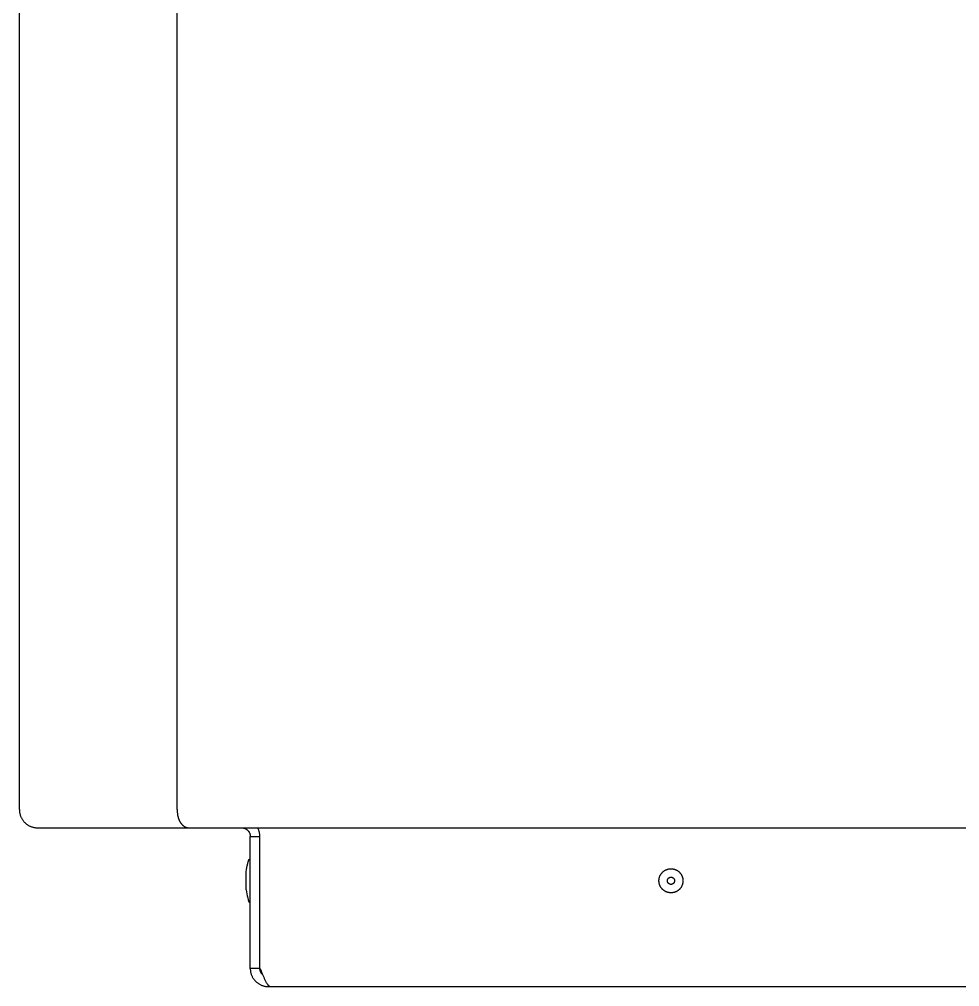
# Model space of a CAD drawing. Header units: millimetres. Extents: x -582 to 3448, y -204 to 2611.
# Drawn here: x 1037.8 to 1233.2, y 1259.9 to 1460.9 of the extents above; entities that cross this region are included whole.
import ezdxf

# ---------------------------------------------------------------- set-up
doc = ezdxf.new("R2010")
doc.units = ezdxf.units.MM
doc.header["$MEASUREMENT"] = 0
doc.layers.add('Domyslna', color=7, linetype='Continuous', true_color=0x000000)
doc.layers.add('Utwórz2D linie widoczne', color=7, linetype='Continuous', true_color=0x000000)

msp = doc.modelspace()

# ---------------------------------------------------------------- linework, layer by layer
at = {"layer": 'Domyslna'}
msp.add_line((1070.58, 1296.74), (1070.58, 2059.14), dxfattribs=at)
at = {"layer": 'Utwórz2D linie widoczne'}
for p, q in [((1037.76, 1296.74), (1037.76, 2059.14)), ((1037.76, 1296.74), (1037.76, 1296.61)), ((1037.76, 1296.61), (1037.76, 1296.48)), ((1037.76, 1296.48), (1037.78, 1296.35)), ((1037.78, 1296.35), (1037.79, 1296.22)), ((1070.58, 1296.74), (1070.58, 1296.55)), ((1070.58, 1296.55), (1070.58, 1296.36)), ((1070.58, 1296.36), (1070.59, 1296.18)), ((1037.79, 1296.22), (1037.81, 1296.09)), ((1037.81, 1296.09), (1037.83, 1295.96)), ((1037.83, 1295.96), (1037.86, 1295.84)), ((1037.86, 1295.84), (1037.9, 1295.71)), ((1037.9, 1295.71), (1037.93, 1295.59)), ((1037.93, 1295.59), (1037.97, 1295.46)), ((1037.97, 1295.46), (1038.02, 1295.34)), ((1038.02, 1295.34), (1038.07, 1295.22)), ((1038.07, 1295.22), (1038.12, 1295.1)), ((1038.12, 1295.1), (1038.18, 1294.99)), ((1038.18, 1294.99), (1038.24, 1294.87)), ((1038.24, 1294.87), (1038.31, 1294.76)), ((1038.31, 1294.76), (1038.38, 1294.65)), ((1038.38, 1294.65), (1038.45, 1294.54)), ((1038.45, 1294.54), (1038.53, 1294.44)), ((1038.53, 1294.44), (1038.61, 1294.34)), ((1038.61, 1294.34), (1038.69, 1294.24)), ((1038.69, 1294.24), (1038.78, 1294.14)), ((1070.59, 1296.18), (1070.59, 1296.09)), ((1070.59, 1296.09), (1070.6, 1295.99)), ((1070.6, 1295.99), (1070.61, 1295.9)), ((1070.61, 1295.9), (1070.62, 1295.81)), ((1070.62, 1295.81), (1070.63, 1295.73)), ((1070.63, 1295.73), (1070.65, 1295.64)), ((1070.65, 1295.64), (1070.66, 1295.55)), ((1070.66, 1295.55), (1070.68, 1295.46)), ((1070.68, 1295.46), (1070.7, 1295.37)), ((1070.7, 1295.37), (1070.72, 1295.28)), ((1070.72, 1295.28), (1070.74, 1295.2)), ((1070.74, 1295.2), (1070.76, 1295.12)), ((1070.76, 1295.12), (1070.79, 1295.04)), ((1070.79, 1295.04), (1070.81, 1294.96)), ((1070.81, 1294.96), (1070.84, 1294.88)), ((1070.84, 1294.88), (1070.87, 1294.8)), ((1070.87, 1294.8), (1070.9, 1294.72)), ((1070.9, 1294.72), (1070.93, 1294.64)), ((1070.93, 1294.64), (1070.96, 1294.57)), ((1070.96, 1294.57), (1070.99, 1294.49)), ((1070.99, 1294.49), (1071.03, 1294.41)), ((1071.03, 1294.41), (1071.07, 1294.34)), ((1071.07, 1294.34), (1071.11, 1294.27)), ((1071.11, 1294.27), (1071.15, 1294.19)), ((1038.78, 1294.14), (1038.87, 1294.05)), ((1038.87, 1294.05), (1038.96, 1293.96)), ((1038.96, 1293.96), (1039.06, 1293.87)), ((1039.06, 1293.87), (1039.16, 1293.79)), ((1039.16, 1293.79), (1039.26, 1293.71)), ((1039.26, 1293.71), (1039.36, 1293.63)), ((1039.36, 1293.63), (1039.47, 1293.56)), ((1039.47, 1293.56), (1039.58, 1293.49)), ((1039.58, 1293.49), (1039.69, 1293.42)), ((1039.69, 1293.42), (1039.81, 1293.36)), ((1039.81, 1293.36), (1039.92, 1293.3)), ((1039.92, 1293.3), (1040.04, 1293.25)), ((1040.04, 1293.25), (1040.16, 1293.2)), ((1040.16, 1293.2), (1040.28, 1293.16)), ((1040.28, 1293.16), (1040.41, 1293.11)), ((1040.41, 1293.11), (1040.53, 1293.08)), ((1040.53, 1293.08), (1040.66, 1293.04)), ((1040.66, 1293.04), (1040.78, 1293.02)), ((1040.78, 1293.02), (1040.91, 1292.99)), ((1040.91, 1292.99), (1041.04, 1292.97)), ((1041.04, 1292.97), (1041.17, 1292.96)), ((1041.17, 1292.96), (1041.3, 1292.94)), ((1041.3, 1292.94), (1041.43, 1292.94)), ((1041.43, 1292.94), (1041.56, 1292.94)), ((1041.56, 1292.94), (1041.56, 1292.95)), ((1041.56, 1292.94), (1041.82, 1292.94)), ((1041.82, 1292.94), (1073, 1292.94)), ((1071.15, 1294.19), (1071.19, 1294.12)), ((1071.19, 1294.12), (1071.24, 1294.05)), ((1071.24, 1294.05), (1071.28, 1293.99)), ((1071.28, 1293.99), (1071.32, 1293.93)), ((1071.32, 1293.93), (1071.36, 1293.87)), ((1071.36, 1293.87), (1071.4, 1293.81)), ((1071.4, 1293.81), (1071.45, 1293.76)), ((1071.45, 1293.76), (1071.5, 1293.7)), ((1071.5, 1293.7), (1071.55, 1293.65)), ((1071.55, 1293.65), (1071.59, 1293.59)), ((1071.59, 1293.59), (1071.65, 1293.54)), ((1071.65, 1293.54), (1071.7, 1293.49)), ((1071.7, 1293.49), (1071.75, 1293.44)), ((1071.75, 1293.44), (1071.81, 1293.39)), ((1071.81, 1293.39), (1071.86, 1293.35)), ((1071.86, 1293.35), (1071.92, 1293.31)), ((1071.92, 1293.31), (1071.98, 1293.26)), ((1071.98, 1293.26), (1072.04, 1293.23)), ((1072.04, 1293.23), (1072.1, 1293.19)), ((1072.1, 1293.19), (1072.15, 1293.16)), ((1072.15, 1293.16), (1072.21, 1293.13)), ((1072.21, 1293.13), (1072.26, 1293.1)), ((1072.26, 1293.1), (1072.32, 1293.08)), ((1072.32, 1293.08), (1072.38, 1293.05)), ((1072.38, 1293.05), (1072.44, 1293.03)), ((1072.44, 1293.03), (1072.5, 1293.01)), ((1072.5, 1293.01), (1072.53, 1293)), ((1072.53, 1293), (1072.56, 1292.99)), ((1072.56, 1292.99), (1072.59, 1292.99)), ((1072.59, 1292.99), (1072.62, 1292.98)), ((1072.62, 1292.98), (1072.66, 1292.97)), ((1072.66, 1292.97), (1072.69, 1292.97)), ((1072.69, 1292.97), (1072.72, 1292.96)), ((1072.72, 1292.96), (1072.75, 1292.95)), ((1072.75, 1292.95), (1072.78, 1292.95)), ((1072.78, 1292.95), (1072.81, 1292.95)), ((1072.81, 1292.95), (1072.84, 1292.94)), ((1072.84, 1292.94), (1072.88, 1292.94)), ((1072.88, 1292.94), (1072.91, 1292.94)), ((1072.91, 1292.94), (1072.94, 1292.94)), ((1072.94, 1292.94), (1072.97, 1292.94)), ((1072.97, 1292.94), (1073, 1292.94)), ((1073, 1292.94), (1073.65, 1292.94)), ((1073.65, 1292.94), (1392.74, 1292.94)), ((1084.13, 1292.93), (1084.19, 1292.92)), ((1084.19, 1292.92), (1084.25, 1292.91)), ((1084.25, 1292.91), (1084.31, 1292.9)), ((1084.31, 1292.9), (1084.37, 1292.89)), ((1084.37, 1292.89), (1084.43, 1292.87)), ((1084.43, 1292.87), (1084.49, 1292.85)), ((1084.49, 1292.85), (1084.55, 1292.83)), ((1084.55, 1292.83), (1084.61, 1292.81)), ((1084.61, 1292.81), (1084.67, 1292.79)), ((1084.67, 1292.79), (1084.72, 1292.76)), ((1084.72, 1292.76), (1084.78, 1292.74)), ((1084.78, 1292.74), (1084.83, 1292.71)), ((1084.83, 1292.71), (1084.89, 1292.68)), ((1084.89, 1292.68), (1084.94, 1292.64)), ((1084.94, 1292.64), (1084.99, 1292.61)), ((1084.99, 1292.61), (1085.04, 1292.57)), ((1085.04, 1292.57), (1085.09, 1292.54)), ((1085.09, 1292.54), (1085.13, 1292.5)), ((1085.13, 1292.5), (1085.18, 1292.45)), ((1085.18, 1292.45), (1085.23, 1292.41)), ((1085.23, 1292.41), (1085.27, 1292.37)), ((1085.27, 1292.37), (1085.31, 1292.32)), ((1085.31, 1292.32), (1085.35, 1292.27)), ((1085.35, 1292.27), (1085.39, 1292.23)), ((1087.36, 1292.82), (1087.3, 1292.94)), ((1087.41, 1292.71), (1087.36, 1292.82)), ((1087.46, 1292.6), (1087.41, 1292.71)), ((1087.51, 1292.48), (1087.46, 1292.6)), ((1087.55, 1292.36), (1087.51, 1292.48)), ((1087.59, 1292.24), (1087.55, 1292.36)), ((1087.62, 1292.12), (1087.59, 1292.24)), ((1085.39, 1292.23), (1085.42, 1292.18)), ((1085.42, 1292.18), (1085.46, 1292.13)), ((1085.46, 1292.13), (1085.49, 1292.07)), ((1085.49, 1292.07), (1085.52, 1292.02)), ((1085.52, 1292.02), (1085.55, 1291.97)), ((1085.55, 1291.97), (1085.58, 1291.91)), ((1085.58, 1291.91), (1085.61, 1291.85)), ((1085.61, 1291.85), (1085.63, 1291.8)), ((1085.63, 1291.8), (1085.65, 1291.74)), ((1085.65, 1291.74), (1085.67, 1291.68)), ((1085.67, 1291.68), (1085.69, 1291.62)), ((1085.69, 1291.62), (1085.7, 1291.56)), ((1085.7, 1291.56), (1085.72, 1291.5)), ((1085.72, 1291.5), (1085.73, 1291.44)), ((1085.73, 1291.44), (1085.74, 1291.38)), ((1085.74, 1291.38), (1085.75, 1291.32)), ((1085.75, 1291.32), (1085.75, 1291.26)), ((1085.75, 1291.26), (1085.75, 1291.2)), ((1085.75, 1291.2), (1085.76, 1291.14)), ((1085.76, 1263.74), (1085.76, 1291.14)), ((1085.76, 1291.14), (1087.76, 1291.14)), ((1087.66, 1292), (1087.62, 1292.12)), ((1087.68, 1291.88), (1087.66, 1292)), ((1087.7, 1291.76), (1087.68, 1291.88)), ((1087.72, 1291.63), (1087.7, 1291.76)), ((1087.74, 1291.51), (1087.72, 1291.63)), ((1087.75, 1291.39), (1087.74, 1291.51)), ((1087.75, 1291.26), (1087.75, 1291.39)), ((1087.76, 1291.14), (1087.75, 1291.26)), ((1087.76, 1263.74), (1087.76, 1291.14)), ((1085.34, 1285.89), (1085.47, 1286.3)), ((1085.47, 1286.31), (1085.47, 1286.32)), ((1085.47, 1286.32), (1085.48, 1286.32)), ((1085.47, 1286.3), (1085.47, 1286.31)), ((1085.47, 1286.31), (1085.47, 1286.31)), ((1085.48, 1286.33), (1085.48, 1286.34)), ((1085.48, 1286.34), (1085.49, 1286.34)), ((1085.48, 1286.32), (1085.48, 1286.33)), ((1085.49, 1286.35), (1085.5, 1286.36)), ((1085.49, 1286.34), (1085.49, 1286.35)), ((1085.49, 1286.35), (1085.49, 1286.35)), ((1085.5, 1286.36), (1085.5, 1286.37)), ((1085.5, 1286.37), (1085.51, 1286.37)), ((1085.51, 1286.37), (1085.51, 1286.38)), ((1085.51, 1286.38), (1085.52, 1286.38)), ((1085.52, 1286.38), (1085.53, 1286.39)), ((1085.52, 1286.38), (1085.52, 1286.38)), ((1085.53, 1286.39), (1085.54, 1286.4)), ((1085.53, 1286.39), (1085.53, 1286.39)), ((1085.54, 1286.4), (1085.55, 1286.41)), ((1085.54, 1286.4), (1085.54, 1286.4)), ((1085.55, 1286.41), (1085.56, 1286.41)), ((1085.56, 1286.41), (1085.57, 1286.42)), ((1085.56, 1286.41), (1085.56, 1286.41)), ((1085.57, 1286.42), (1085.57, 1286.42)), ((1085.57, 1286.42), (1085.58, 1286.42)), ((1085.58, 1286.42), (1085.59, 1286.42)), ((1085.59, 1286.42), (1085.59, 1286.43)), ((1085.59, 1286.43), (1085.6, 1286.43)), ((1085.6, 1286.43), (1085.61, 1286.43)), ((1085.61, 1286.43), (1085.61, 1286.43)), ((1085.61, 1286.43), (1085.62, 1286.43)), ((1085.62, 1286.43), (1085.63, 1286.43)), ((1085.63, 1286.43), (1085.64, 1286.44)), ((1085.63, 1286.43), (1085.63, 1286.43)), ((1085.64, 1286.44), (1085.65, 1286.44)), ((1085.65, 1286.44), (1085.66, 1286.44)), ((1085.66, 1286.44), (1085.76, 1286.44)), ((1084.89, 1283.82), (1084.95, 1284.24)), ((1084.95, 1284.24), (1085.03, 1284.66)), ((1085.03, 1284.66), (1085.12, 1285.07)), ((1085.12, 1285.07), (1085.22, 1285.49)), ((1085.22, 1285.49), (1085.34, 1285.89)), ((1172.07, 1284.17), (1172.15, 1284.21)), ((1172.15, 1284.21), (1172.23, 1284.24)), ((1172.23, 1284.24), (1172.31, 1284.27)), ((1172.31, 1284.27), (1172.39, 1284.3)), ((1172.39, 1284.3), (1172.47, 1284.33)), ((1172.47, 1284.33), (1172.56, 1284.35)), ((1172.56, 1284.35), (1172.64, 1284.37)), ((1172.64, 1284.37), (1172.72, 1284.39)), ((1172.72, 1284.39), (1172.81, 1284.41)), ((1172.81, 1284.41), (1172.9, 1284.42)), ((1172.9, 1284.42), (1172.98, 1284.43)), ((1172.98, 1284.43), (1173.07, 1284.43)), ((1173.07, 1284.43), (1173.15, 1284.44)), ((1173.15, 1284.44), (1173.24, 1284.44)), ((1173.24, 1284.44), (1173.33, 1284.43)), ((1173.33, 1284.43), (1173.41, 1284.43)), ((1173.41, 1284.43), (1173.5, 1284.42)), ((1173.5, 1284.42), (1173.58, 1284.41)), ((1173.58, 1284.41), (1173.67, 1284.39)), ((1173.67, 1284.39), (1173.75, 1284.37)), ((1173.75, 1284.37), (1173.84, 1284.35)), ((1173.84, 1284.35), (1173.92, 1284.33)), ((1173.92, 1284.33), (1174, 1284.3)), ((1174, 1284.3), (1174.08, 1284.27)), ((1174.08, 1284.27), (1174.16, 1284.24)), ((1174.16, 1284.24), (1174.24, 1284.21)), ((1174.24, 1284.21), (1174.32, 1284.17)), ((1084.89, 1281.94), (1084.89, 1283.82)), ((1087.83, 1284.04), (1087.76, 1284.04)), ((1170.7, 1282.11), (1170.71, 1282.19)), ((1170.71, 1282.19), (1170.72, 1282.28)), ((1170.72, 1282.28), (1170.73, 1282.37)), ((1170.73, 1282.37), (1170.75, 1282.45)), ((1170.75, 1282.45), (1170.77, 1282.53)), ((1170.77, 1282.53), (1170.79, 1282.62)), ((1170.79, 1282.62), (1170.82, 1282.7)), ((1170.82, 1282.7), (1170.84, 1282.78)), ((1170.84, 1282.78), (1170.87, 1282.86)), ((1170.87, 1282.86), (1170.91, 1282.94)), ((1170.91, 1282.94), (1170.94, 1283.02)), ((1170.94, 1283.02), (1170.98, 1283.1)), ((1170.98, 1283.1), (1171.02, 1283.17)), ((1171.02, 1283.17), (1171.07, 1283.25)), ((1171.07, 1283.25), (1171.11, 1283.32)), ((1171.11, 1283.32), (1171.16, 1283.39)), ((1171.16, 1283.39), (1171.22, 1283.46)), ((1171.22, 1283.46), (1171.27, 1283.53)), ((1171.27, 1283.53), (1171.33, 1283.59)), ((1171.33, 1283.59), (1171.38, 1283.66)), ((1171.38, 1283.66), (1171.44, 1283.72)), ((1171.44, 1283.72), (1171.51, 1283.78)), ((1171.51, 1283.78), (1171.57, 1283.84)), ((1171.57, 1283.84), (1171.64, 1283.89)), ((1171.64, 1283.89), (1171.71, 1283.94)), ((1171.71, 1283.94), (1171.78, 1283.99)), ((1171.78, 1283.99), (1171.85, 1284.04)), ((1171.85, 1284.04), (1171.92, 1284.09)), ((1171.92, 1284.09), (1172, 1284.13)), ((1172, 1284.13), (1172.07, 1284.17)), ((1172.48, 1282.16), (1172.49, 1282.19)), ((1172.49, 1282.19), (1172.5, 1282.21)), ((1172.5, 1282.21), (1172.51, 1282.24)), ((1172.51, 1282.24), (1172.52, 1282.26)), ((1172.52, 1282.26), (1172.53, 1282.28)), ((1172.53, 1282.28), (1172.54, 1282.31)), ((1172.54, 1282.31), (1172.56, 1282.33)), ((1172.56, 1282.33), (1172.57, 1282.35)), ((1172.57, 1282.35), (1172.59, 1282.37)), ((1172.59, 1282.37), (1172.6, 1282.39)), ((1172.6, 1282.39), (1172.62, 1282.41)), ((1172.62, 1282.41), (1172.64, 1282.43)), ((1172.64, 1282.43), (1172.65, 1282.45)), ((1172.65, 1282.45), (1172.67, 1282.47)), ((1172.67, 1282.47), (1172.69, 1282.49)), ((1172.69, 1282.49), (1172.71, 1282.51)), ((1172.71, 1282.51), (1172.73, 1282.52)), ((1172.73, 1282.52), (1172.75, 1282.54)), ((1172.75, 1282.54), (1172.77, 1282.55)), ((1172.77, 1282.55), (1172.79, 1282.57)), ((1172.79, 1282.57), (1172.81, 1282.58)), ((1172.81, 1282.58), (1172.84, 1282.59)), ((1172.84, 1282.59), (1172.86, 1282.61)), ((1172.86, 1282.61), (1172.88, 1282.62)), ((1172.88, 1282.62), (1172.91, 1282.63)), ((1172.91, 1282.63), (1172.93, 1282.64)), ((1172.93, 1282.64), (1172.95, 1282.65)), ((1172.95, 1282.65), (1172.98, 1282.65)), ((1172.98, 1282.65), (1173, 1282.66)), ((1173, 1282.66), (1173.03, 1282.67)), ((1173.03, 1282.67), (1173.05, 1282.67)), ((1173.05, 1282.67), (1173.08, 1282.68)), ((1173.08, 1282.68), (1173.11, 1282.68)), ((1173.11, 1282.68), (1173.13, 1282.68)), ((1173.13, 1282.68), (1173.16, 1282.68)), ((1173.16, 1282.68), (1173.18, 1282.69)), ((1173.18, 1282.69), (1173.21, 1282.69)), ((1173.21, 1282.69), (1173.24, 1282.68)), ((1173.24, 1282.68), (1173.26, 1282.68)), ((1173.26, 1282.68), (1173.29, 1282.68)), ((1173.29, 1282.68), (1173.31, 1282.68)), ((1173.31, 1282.68), (1173.34, 1282.67)), ((1173.34, 1282.67), (1173.36, 1282.67)), ((1173.36, 1282.67), (1173.39, 1282.66)), ((1173.39, 1282.66), (1173.41, 1282.65)), ((1173.41, 1282.65), (1173.44, 1282.65)), ((1173.44, 1282.65), (1173.46, 1282.64)), ((1173.46, 1282.64), (1173.49, 1282.63)), ((1173.49, 1282.63), (1173.51, 1282.62)), ((1173.51, 1282.62), (1173.53, 1282.61)), ((1173.53, 1282.61), (1173.56, 1282.59)), ((1173.56, 1282.59), (1173.58, 1282.58)), ((1173.58, 1282.58), (1173.6, 1282.57)), ((1173.6, 1282.57), (1173.62, 1282.55)), ((1173.62, 1282.55), (1173.64, 1282.54)), ((1173.64, 1282.54), (1173.66, 1282.52)), ((1173.66, 1282.52), (1173.68, 1282.51)), ((1173.68, 1282.51), (1173.7, 1282.49)), ((1173.7, 1282.49), (1173.72, 1282.47)), ((1173.72, 1282.47), (1173.74, 1282.45)), ((1173.74, 1282.45), (1173.76, 1282.43)), ((1173.76, 1282.43), (1173.77, 1282.41)), ((1173.77, 1282.41), (1173.79, 1282.39)), ((1173.79, 1282.39), (1173.81, 1282.37)), ((1173.81, 1282.37), (1173.82, 1282.35)), ((1173.82, 1282.35), (1173.83, 1282.33)), ((1173.83, 1282.33), (1173.85, 1282.31)), ((1173.85, 1282.31), (1173.86, 1282.28)), ((1173.86, 1282.28), (1173.87, 1282.26)), ((1173.87, 1282.26), (1173.88, 1282.24)), ((1173.88, 1282.24), (1173.89, 1282.21)), ((1173.89, 1282.21), (1173.9, 1282.19)), ((1173.9, 1282.19), (1173.91, 1282.16)), ((1174.32, 1284.17), (1174.4, 1284.13)), ((1174.4, 1284.13), (1174.47, 1284.09)), ((1174.47, 1284.09), (1174.54, 1284.04)), ((1174.54, 1284.04), (1174.62, 1283.99)), ((1174.62, 1283.99), (1174.69, 1283.94)), ((1174.69, 1283.94), (1174.76, 1283.89)), ((1174.76, 1283.89), (1174.82, 1283.84)), ((1174.82, 1283.84), (1174.89, 1283.78)), ((1174.89, 1283.78), (1174.95, 1283.72)), ((1174.95, 1283.72), (1175.01, 1283.66)), ((1175.01, 1283.66), (1175.07, 1283.59)), ((1175.07, 1283.59), (1175.12, 1283.53)), ((1175.12, 1283.53), (1175.18, 1283.46)), ((1175.18, 1283.46), (1175.23, 1283.39)), ((1175.23, 1283.39), (1175.28, 1283.32)), ((1175.28, 1283.32), (1175.32, 1283.25)), ((1175.32, 1283.25), (1175.37, 1283.17)), ((1175.37, 1283.17), (1175.41, 1283.1)), ((1175.41, 1283.1), (1175.45, 1283.02)), ((1175.45, 1283.02), (1175.48, 1282.94)), ((1175.48, 1282.94), (1175.52, 1282.86)), ((1175.52, 1282.86), (1175.55, 1282.78)), ((1175.55, 1282.78), (1175.58, 1282.7)), ((1175.58, 1282.7), (1175.6, 1282.62)), ((1175.6, 1282.62), (1175.62, 1282.53)), ((1175.62, 1282.53), (1175.64, 1282.45)), ((1175.64, 1282.45), (1175.66, 1282.37)), ((1175.66, 1282.37), (1175.67, 1282.28)), ((1175.67, 1282.28), (1175.68, 1282.19)), ((1175.68, 1282.19), (1175.69, 1282.11)), ((1084.89, 1280.05), (1084.89, 1281.94)), ((1170.7, 1282.02), (1170.7, 1282.11)), ((1170.7, 1281.94), (1170.7, 1282.02)), ((1170.7, 1281.85), (1170.7, 1281.94)), ((1170.7, 1281.76), (1170.7, 1281.85)), ((1170.71, 1281.68), (1170.7, 1281.76)), ((1170.72, 1281.59), (1170.71, 1281.68)), ((1170.73, 1281.51), (1170.72, 1281.59)), ((1170.75, 1281.42), (1170.73, 1281.51)), ((1170.77, 1281.34), (1170.75, 1281.42)), ((1170.79, 1281.25), (1170.77, 1281.34)), ((1170.82, 1281.17), (1170.79, 1281.25)), ((1170.84, 1281.09), (1170.82, 1281.17)), ((1170.87, 1281.01), (1170.84, 1281.09)), ((1170.91, 1280.93), (1170.87, 1281.01)), ((1170.94, 1280.85), (1170.91, 1280.93)), ((1170.98, 1280.77), (1170.94, 1280.85)), ((1171.02, 1280.7), (1170.98, 1280.77)), ((1171.07, 1280.62), (1171.02, 1280.7)), ((1171.11, 1280.55), (1171.07, 1280.62)), ((1171.16, 1280.48), (1171.11, 1280.55)), ((1171.22, 1280.41), (1171.16, 1280.48)), ((1171.27, 1280.34), (1171.22, 1280.41)), ((1171.33, 1280.28), (1171.27, 1280.34)), ((1171.38, 1280.21), (1171.33, 1280.28)), ((1171.44, 1280.15), (1171.38, 1280.21)), ((1172.45, 1282.04), (1172.46, 1282.06)), ((1172.45, 1282.01), (1172.45, 1282.04)), ((1172.45, 1281.99), (1172.45, 1282.01)), ((1172.45, 1281.96), (1172.45, 1281.99)), ((1172.45, 1281.94), (1172.45, 1281.96)), ((1172.45, 1281.91), (1172.45, 1281.94)), ((1172.45, 1281.88), (1172.45, 1281.91)), ((1172.45, 1281.86), (1172.45, 1281.88)), ((1172.45, 1281.83), (1172.45, 1281.86)), ((1172.46, 1281.81), (1172.45, 1281.83)), ((1172.46, 1282.09), (1172.47, 1282.12)), ((1172.46, 1282.06), (1172.46, 1282.09)), ((1172.46, 1281.78), (1172.46, 1281.81)), ((1172.47, 1281.76), (1172.46, 1281.78)), ((1172.47, 1282.14), (1172.48, 1282.16)), ((1172.47, 1282.12), (1172.47, 1282.14)), ((1172.47, 1281.73), (1172.47, 1281.76)), ((1172.48, 1281.71), (1172.47, 1281.73)), ((1172.49, 1281.68), (1172.48, 1281.71)), ((1172.5, 1281.66), (1172.49, 1281.68)), ((1172.51, 1281.63), (1172.5, 1281.66)), ((1172.52, 1281.61), (1172.51, 1281.63)), ((1172.53, 1281.59), (1172.52, 1281.61)), ((1172.54, 1281.56), (1172.53, 1281.59)), ((1172.56, 1281.54), (1172.54, 1281.56)), ((1172.57, 1281.52), (1172.56, 1281.54)), ((1172.59, 1281.5), (1172.57, 1281.52)), ((1172.6, 1281.48), (1172.59, 1281.5)), ((1172.62, 1281.46), (1172.6, 1281.48)), ((1172.64, 1281.44), (1172.62, 1281.46)), ((1172.65, 1281.42), (1172.64, 1281.44)), ((1172.67, 1281.4), (1172.65, 1281.42)), ((1172.69, 1281.38), (1172.67, 1281.4)), ((1172.71, 1281.37), (1172.69, 1281.38)), ((1172.73, 1281.35), (1172.71, 1281.37)), ((1172.75, 1281.33), (1172.73, 1281.35)), ((1172.77, 1281.32), (1172.75, 1281.33)), ((1172.79, 1281.3), (1172.77, 1281.32)), ((1172.81, 1281.29), (1172.79, 1281.3)), ((1172.84, 1281.28), (1172.81, 1281.29)), ((1172.86, 1281.27), (1172.84, 1281.28)), ((1172.88, 1281.25), (1172.86, 1281.27)), ((1172.91, 1281.24), (1172.88, 1281.25)), ((1172.93, 1281.23), (1172.91, 1281.24)), ((1172.95, 1281.23), (1172.93, 1281.23)), ((1172.98, 1281.22), (1172.95, 1281.23)), ((1173, 1281.21), (1172.98, 1281.22)), ((1173.03, 1281.2), (1173, 1281.21)), ((1173.05, 1281.2), (1173.03, 1281.2)), ((1173.08, 1281.19), (1173.05, 1281.2)), ((1173.11, 1281.19), (1173.08, 1281.19)), ((1173.13, 1281.19), (1173.11, 1281.19)), ((1173.16, 1281.19), (1173.13, 1281.19)), ((1173.18, 1281.19), (1173.16, 1281.19)), ((1173.21, 1281.19), (1173.18, 1281.19)), ((1173.24, 1281.19), (1173.21, 1281.19)), ((1173.26, 1281.19), (1173.24, 1281.19)), ((1173.29, 1281.19), (1173.26, 1281.19)), ((1173.31, 1281.19), (1173.29, 1281.19)), ((1173.34, 1281.2), (1173.31, 1281.19)), ((1173.36, 1281.2), (1173.34, 1281.2)), ((1173.39, 1281.21), (1173.36, 1281.2)), ((1173.41, 1281.22), (1173.39, 1281.21)), ((1173.44, 1281.23), (1173.41, 1281.22)), ((1173.46, 1281.23), (1173.44, 1281.23)), ((1173.49, 1281.24), (1173.46, 1281.23)), ((1173.51, 1281.25), (1173.49, 1281.24)), ((1173.53, 1281.27), (1173.51, 1281.25)), ((1173.56, 1281.28), (1173.53, 1281.27)), ((1173.58, 1281.29), (1173.56, 1281.28)), ((1173.6, 1281.3), (1173.58, 1281.29)), ((1173.62, 1281.32), (1173.6, 1281.3)), ((1173.64, 1281.33), (1173.62, 1281.32)), ((1173.66, 1281.35), (1173.64, 1281.33)), ((1173.68, 1281.37), (1173.66, 1281.35)), ((1173.7, 1281.38), (1173.68, 1281.37)), ((1173.72, 1281.4), (1173.7, 1281.38)), ((1173.74, 1281.42), (1173.72, 1281.4)), ((1173.76, 1281.44), (1173.74, 1281.42)), ((1173.77, 1281.46), (1173.76, 1281.44)), ((1173.79, 1281.48), (1173.77, 1281.46)), ((1173.81, 1281.5), (1173.79, 1281.48)), ((1173.82, 1281.52), (1173.81, 1281.5)), ((1173.83, 1281.54), (1173.82, 1281.52)), ((1173.85, 1281.56), (1173.83, 1281.54)), ((1173.86, 1281.59), (1173.85, 1281.56)), ((1173.87, 1281.61), (1173.86, 1281.59)), ((1173.88, 1281.63), (1173.87, 1281.61)), ((1173.89, 1281.66), (1173.88, 1281.63)), ((1173.9, 1281.68), (1173.89, 1281.66)), ((1173.91, 1281.71), (1173.9, 1281.68)), ((1173.91, 1282.16), (1173.92, 1282.14)), ((1173.92, 1281.73), (1173.91, 1281.71)), ((1173.92, 1282.14), (1173.92, 1282.12)), ((1173.92, 1282.12), (1173.93, 1282.09)), ((1173.93, 1281.78), (1173.92, 1281.76)), ((1173.92, 1281.76), (1173.92, 1281.73)), ((1173.93, 1282.09), (1173.94, 1282.06)), ((1173.94, 1281.81), (1173.93, 1281.78)), ((1173.94, 1282.06), (1173.94, 1282.04)), ((1173.94, 1282.04), (1173.94, 1282.01)), ((1173.94, 1282.01), (1173.94, 1281.99)), ((1173.94, 1281.99), (1173.95, 1281.96)), ((1173.95, 1281.91), (1173.94, 1281.88)), ((1173.94, 1281.88), (1173.94, 1281.86)), ((1173.94, 1281.86), (1173.94, 1281.83)), ((1173.94, 1281.83), (1173.94, 1281.81)), ((1173.95, 1281.96), (1173.95, 1281.94)), ((1173.95, 1281.94), (1173.95, 1281.91)), ((1175.01, 1280.21), (1174.95, 1280.15)), ((1175.07, 1280.28), (1175.01, 1280.21)), ((1175.12, 1280.34), (1175.07, 1280.28)), ((1175.18, 1280.41), (1175.12, 1280.34)), ((1175.23, 1280.48), (1175.18, 1280.41)), ((1175.28, 1280.55), (1175.23, 1280.48)), ((1175.32, 1280.62), (1175.28, 1280.55)), ((1175.37, 1280.7), (1175.32, 1280.62)), ((1175.41, 1280.77), (1175.37, 1280.7)), ((1175.45, 1280.85), (1175.41, 1280.77)), ((1175.48, 1280.93), (1175.45, 1280.85)), ((1175.52, 1281.01), (1175.48, 1280.93)), ((1175.55, 1281.09), (1175.52, 1281.01)), ((1175.58, 1281.17), (1175.55, 1281.09)), ((1175.6, 1281.25), (1175.58, 1281.17)), ((1175.62, 1281.34), (1175.6, 1281.25)), ((1175.64, 1281.42), (1175.62, 1281.34)), ((1175.66, 1281.51), (1175.64, 1281.42)), ((1175.67, 1281.59), (1175.66, 1281.51)), ((1175.68, 1281.68), (1175.67, 1281.59)), ((1175.69, 1281.76), (1175.68, 1281.68)), ((1175.69, 1282.11), (1175.69, 1282.02)), ((1175.69, 1282.02), (1175.7, 1281.94)), ((1175.7, 1281.94), (1175.69, 1281.85)), ((1175.69, 1281.85), (1175.69, 1281.76)), ((1084.89, 1280.05), (1084.95, 1279.63)), ((1084.95, 1279.63), (1085.03, 1279.21)), ((1085.03, 1279.21), (1085.12, 1278.8)), ((1085.12, 1278.8), (1085.22, 1278.39)), ((1085.22, 1278.39), (1085.34, 1277.98)), ((1087.83, 1279.84), (1087.76, 1279.84)), ((1171.51, 1280.09), (1171.44, 1280.15)), ((1171.57, 1280.04), (1171.51, 1280.09)), ((1171.64, 1279.98), (1171.57, 1280.04)), ((1171.71, 1279.93), (1171.64, 1279.98)), ((1171.78, 1279.88), (1171.71, 1279.93)), ((1171.85, 1279.83), (1171.78, 1279.88)), ((1171.92, 1279.79), (1171.85, 1279.83)), ((1172, 1279.74), (1171.92, 1279.79)), ((1172.07, 1279.7), (1172, 1279.74)), ((1172.15, 1279.66), (1172.07, 1279.7)), ((1172.23, 1279.63), (1172.15, 1279.66)), ((1172.31, 1279.6), (1172.23, 1279.63)), ((1172.39, 1279.57), (1172.31, 1279.6)), ((1172.47, 1279.54), (1172.39, 1279.57)), ((1172.56, 1279.52), (1172.47, 1279.54)), ((1172.64, 1279.5), (1172.56, 1279.52)), ((1172.72, 1279.48), (1172.64, 1279.5)), ((1172.81, 1279.47), (1172.72, 1279.48)), ((1172.9, 1279.45), (1172.81, 1279.47)), ((1172.98, 1279.44), (1172.9, 1279.45)), ((1173.07, 1279.44), (1172.98, 1279.44)), ((1173.15, 1279.44), (1173.07, 1279.44)), ((1173.24, 1279.44), (1173.15, 1279.44)), ((1173.33, 1279.44), (1173.24, 1279.44)), ((1173.41, 1279.44), (1173.33, 1279.44)), ((1173.5, 1279.45), (1173.41, 1279.44)), ((1173.58, 1279.47), (1173.5, 1279.45)), ((1173.67, 1279.48), (1173.58, 1279.47)), ((1173.75, 1279.5), (1173.67, 1279.48)), ((1173.84, 1279.52), (1173.75, 1279.5)), ((1173.92, 1279.54), (1173.84, 1279.52)), ((1174, 1279.57), (1173.92, 1279.54)), ((1174.08, 1279.6), (1174, 1279.57)), ((1174.16, 1279.63), (1174.08, 1279.6)), ((1174.24, 1279.66), (1174.16, 1279.63)), ((1174.32, 1279.7), (1174.24, 1279.66)), ((1174.4, 1279.74), (1174.32, 1279.7)), ((1174.47, 1279.79), (1174.4, 1279.74)), ((1174.54, 1279.83), (1174.47, 1279.79)), ((1174.62, 1279.88), (1174.54, 1279.83)), ((1174.69, 1279.93), (1174.62, 1279.88)), ((1174.76, 1279.98), (1174.69, 1279.93)), ((1174.82, 1280.04), (1174.76, 1279.98)), ((1174.89, 1280.09), (1174.82, 1280.04)), ((1174.95, 1280.15), (1174.89, 1280.09)), ((1085.34, 1277.98), (1085.47, 1277.57)), ((1085.47, 1277.57), (1085.47, 1277.57)), ((1085.47, 1277.57), (1085.47, 1277.56)), ((1085.47, 1277.56), (1085.47, 1277.55)), ((1085.47, 1277.55), (1085.48, 1277.55)), ((1085.48, 1277.55), (1085.48, 1277.54)), ((1085.48, 1277.54), (1085.48, 1277.53)), ((1085.48, 1277.53), (1085.49, 1277.53)), ((1085.49, 1277.53), (1085.49, 1277.52)), ((1085.49, 1277.52), (1085.49, 1277.52)), ((1085.49, 1277.52), (1085.5, 1277.51)), ((1085.5, 1277.51), (1085.5, 1277.51)), ((1085.5, 1277.51), (1085.51, 1277.5)), ((1085.51, 1277.5), (1085.51, 1277.5)), ((1085.51, 1277.5), (1085.52, 1277.49)), ((1085.52, 1277.49), (1085.52, 1277.49)), ((1085.52, 1277.49), (1085.53, 1277.48)), ((1085.53, 1277.48), (1085.53, 1277.48)), ((1085.53, 1277.48), (1085.54, 1277.47)), ((1085.54, 1277.47), (1085.54, 1277.47)), ((1085.54, 1277.47), (1085.55, 1277.47)), ((1085.55, 1277.47), (1085.56, 1277.46)), ((1085.56, 1277.46), (1085.56, 1277.46)), ((1085.56, 1277.46), (1085.57, 1277.46)), ((1085.57, 1277.46), (1085.57, 1277.45)), ((1085.57, 1277.45), (1085.58, 1277.45)), ((1085.58, 1277.45), (1085.59, 1277.45)), ((1085.59, 1277.45), (1085.59, 1277.45)), ((1085.59, 1277.45), (1085.6, 1277.44)), ((1085.6, 1277.44), (1085.61, 1277.44)), ((1085.61, 1277.44), (1085.61, 1277.44)), ((1085.61, 1277.44), (1085.62, 1277.44)), ((1085.62, 1277.44), (1085.63, 1277.44)), ((1085.63, 1277.44), (1085.63, 1277.44)), ((1085.63, 1277.44), (1085.64, 1277.44)), ((1085.64, 1277.44), (1085.65, 1277.44)), ((1085.65, 1277.44), (1085.66, 1277.44)), ((1085.66, 1277.44), (1085.76, 1277.44)), ((1087.76, 1263.74), (1085.76, 1263.74)), ((1085.76, 1263.74), (1085.76, 1263.61)), ((1085.76, 1263.61), (1085.76, 1263.48)), ((1085.76, 1263.48), (1085.78, 1263.35)), ((1085.78, 1263.35), (1085.79, 1263.22)), ((1085.79, 1263.22), (1085.81, 1263.09)), ((1085.81, 1263.09), (1085.83, 1262.96)), ((1085.83, 1262.96), (1085.86, 1262.84)), ((1085.86, 1262.84), (1085.9, 1262.71)), ((1085.9, 1262.71), (1085.93, 1262.59)), ((1085.93, 1262.59), (1085.97, 1262.46)), ((1085.97, 1262.46), (1086.02, 1262.34)), ((1086.02, 1262.34), (1086.07, 1262.22)), ((1086.07, 1262.22), (1086.12, 1262.1)), ((1086.12, 1262.1), (1086.18, 1261.99)), ((1087.76, 1263.67), (1087.76, 1263.74)), ((1087.76, 1263.61), (1087.76, 1263.67)), ((1087.76, 1263.55), (1087.76, 1263.61)), ((1087.77, 1263.49), (1087.76, 1263.55)), ((1087.78, 1263.43), (1087.77, 1263.49)), ((1087.79, 1263.37), (1087.78, 1263.43)), ((1087.81, 1263.31), (1087.79, 1263.37)), ((1087.82, 1263.25), (1087.81, 1263.31)), ((1087.84, 1263.19), (1087.82, 1263.25)), ((1087.83, 1263.74), (1088.24, 1262.63)), ((1087.86, 1263.13), (1087.84, 1263.19)), ((1087.88, 1263.08), (1087.86, 1263.13)), ((1087.9, 1263.02), (1087.88, 1263.08)), ((1087.93, 1262.96), (1087.9, 1263.02)), ((1087.96, 1262.91), (1087.93, 1262.96)), ((1087.99, 1262.85), (1087.96, 1262.91)), ((1088.02, 1262.8), (1087.99, 1262.85)), ((1088.05, 1262.75), (1088.02, 1262.8)), ((1088.08, 1262.7), (1088.05, 1262.75)), ((1088.12, 1262.65), (1088.08, 1262.7)), ((1088.16, 1262.6), (1088.12, 1262.65)), ((1088.2, 1262.55), (1088.16, 1262.6)), ((1088.24, 1262.51), (1088.2, 1262.55)), ((1088.24, 1262.63), (1088.55, 1261.88)), ((1088.28, 1262.46), (1088.24, 1262.51)), ((1088.33, 1262.42), (1088.28, 1262.46)), ((1086.18, 1261.99), (1086.24, 1261.87)), ((1086.24, 1261.87), (1086.31, 1261.76)), ((1086.31, 1261.76), (1086.38, 1261.65)), ((1086.38, 1261.65), (1086.45, 1261.54)), ((1086.45, 1261.54), (1086.53, 1261.44)), ((1086.53, 1261.44), (1086.61, 1261.34)), ((1086.61, 1261.34), (1086.69, 1261.24)), ((1086.69, 1261.24), (1086.78, 1261.14)), ((1086.78, 1261.14), (1086.87, 1261.05)), ((1086.87, 1261.05), (1086.96, 1260.96)), ((1086.96, 1260.96), (1087.06, 1260.87)), ((1087.06, 1260.87), (1087.16, 1260.79)), ((1087.16, 1260.79), (1087.26, 1260.71)), ((1087.26, 1260.71), (1087.36, 1260.63)), ((1087.36, 1260.63), (1087.47, 1260.56)), ((1087.47, 1260.56), (1087.58, 1260.49)), ((1087.58, 1260.49), (1087.69, 1260.42)), ((1087.69, 1260.42), (1087.81, 1260.36)), ((1087.81, 1260.36), (1087.92, 1260.3)), ((1087.92, 1260.3), (1088.04, 1260.25)), ((1088.04, 1260.25), (1088.16, 1260.2)), ((1088.16, 1260.2), (1088.28, 1260.16)), ((1088.28, 1260.16), (1088.41, 1260.11)), ((1088.41, 1260.11), (1088.53, 1260.08)), ((1088.53, 1260.08), (1088.66, 1260.04)), ((1088.55, 1261.88), (1088.67, 1261.6)), ((1088.67, 1261.6), (1088.8, 1261.33)), ((1088.8, 1261.33), (1088.93, 1261.06)), ((1088.93, 1261.06), (1089, 1260.93)), ((1089, 1260.93), (1089.08, 1260.8)), ((1089.08, 1260.8), (1089.13, 1260.71)), ((1089.13, 1260.71), (1089.19, 1260.62)), ((1089.19, 1260.62), (1089.24, 1260.54)), ((1089.24, 1260.54), (1089.27, 1260.49)), ((1089.27, 1260.49), (1089.3, 1260.45)), ((1089.3, 1260.45), (1089.33, 1260.41)), ((1089.33, 1260.41), (1089.37, 1260.37)), ((1089.37, 1260.37), (1089.4, 1260.33)), ((1089.4, 1260.33), (1089.43, 1260.29)), ((1089.43, 1260.29), (1089.47, 1260.25)), ((1089.47, 1260.25), (1089.5, 1260.22)), ((1089.5, 1260.22), (1089.54, 1260.18)), ((1089.54, 1260.18), (1089.58, 1260.15)), ((1089.56, 1259.94), (1089.56, 1260.17)), ((1089.58, 1260.15), (1089.6, 1260.13)), ((1089.6, 1260.13), (1089.63, 1260.1)), ((1089.63, 1260.1), (1089.66, 1260.08)), ((1089.66, 1260.08), (1089.68, 1260.06)), ((1088.66, 1260.04), (1088.78, 1260.02)), ((1088.78, 1260.02), (1088.91, 1259.99)), ((1088.91, 1259.99), (1089.04, 1259.97)), ((1089.04, 1259.97), (1089.17, 1259.96)), ((1089.17, 1259.96), (1089.3, 1259.94)), ((1089.3, 1259.94), (1089.43, 1259.94)), ((1089.43, 1259.94), (1089.56, 1259.94)), ((1089.56, 1259.94), (1090.05, 1259.94)), ((1089.68, 1260.06), (1089.71, 1260.05)), ((1089.71, 1260.05), (1089.72, 1260.04)), ((1089.72, 1260.04), (1089.74, 1260.03)), ((1089.74, 1260.03), (1089.75, 1260.02)), ((1089.75, 1260.02), (1089.77, 1260.01)), ((1089.77, 1260.01), (1089.78, 1260)), ((1089.78, 1260), (1089.8, 1260)), ((1089.8, 1260), (1089.81, 1259.99)), ((1089.81, 1259.99), (1089.83, 1259.98)), ((1089.83, 1259.98), (1089.84, 1259.98)), ((1089.84, 1259.98), (1089.86, 1259.97)), ((1089.86, 1259.97), (1089.87, 1259.97)), ((1089.87, 1259.97), (1089.89, 1259.96)), ((1089.89, 1259.96), (1089.9, 1259.96)), ((1089.9, 1259.96), (1089.92, 1259.95)), ((1089.92, 1259.95), (1089.93, 1259.95)), ((1089.93, 1259.95), (1089.95, 1259.94)), ((1089.95, 1259.94), (1089.97, 1259.94)), ((1089.97, 1259.94), (1089.98, 1259.94)), ((1089.98, 1259.94), (1090, 1259.94)), ((1090, 1259.94), (1090.02, 1259.94)), ((1090.02, 1259.94), (1090.03, 1259.94)), ((1090.03, 1259.94), (1090.05, 1259.94)), ((1090.05, 1259.94), (1376.34, 1259.94))]:
    msp.add_line(p, q, dxfattribs=at)

doc.saveas('drawing.dxf')
